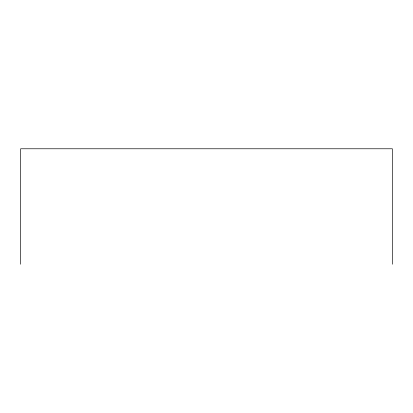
<?xml version="1.0" encoding="UTF-8"?>
<svg xmlns="http://www.w3.org/2000/svg" width="413" height="413" viewBox="0 0 413 413"><rect width="100%" height="100%" fill="white"/><g stroke="black" fill="none" stroke-linecap="round" stroke-linejoin="round"><path stroke-width="0.62" d="M392.35 264.227L392.35 148.773L20.65 148.773L20.65 264.227"/></g></svg>
